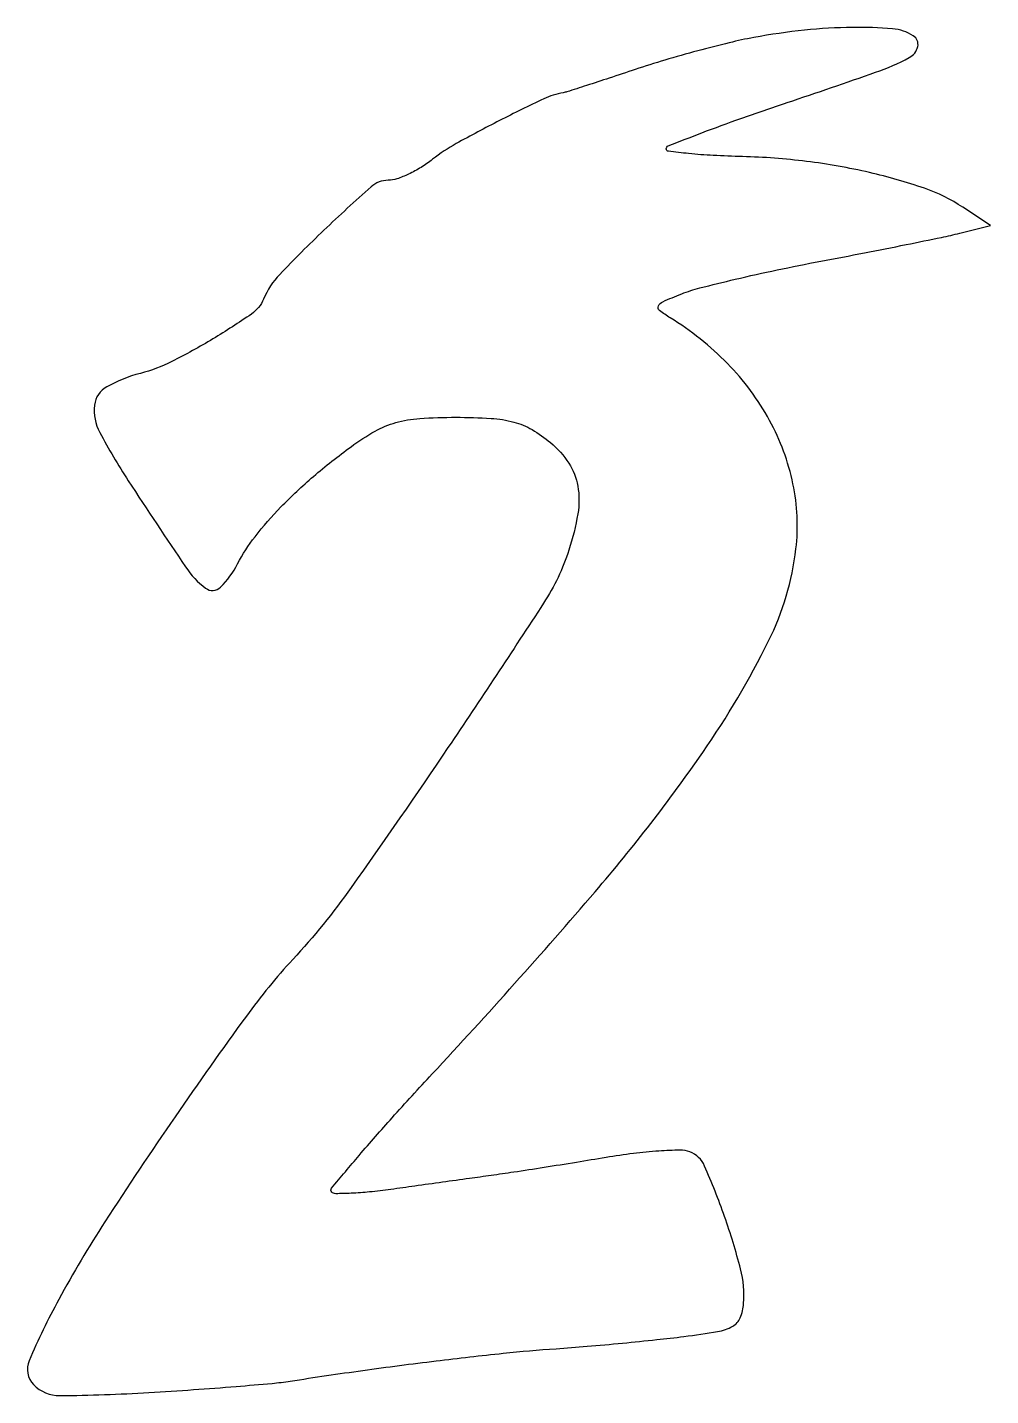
# Model space of a CAD drawing. Extents: x 232 to 326, y 146 to 279.
import ezdxf

# ---------------------------------------------------------------- set-up
doc = ezdxf.new("R2010")
doc.units = 0

msp = doc.modelspace()

# ---------------------------------------------------------------- linework, layer by layer
msp.add_lwpolyline([(302.5, 277.853558, 0.013805), (300.124432, 277.346961, 0.006353), (297.059375, 276.562954, 0.006286), (293.854028, 275.656156, 0.008659), (291, 274.755801, -0.001093), (288.472888, 273.916328, -0.001638), (286.2625, 273.195448, -0.000661), (284.364233, 272.586006, -0.036428), (284, 272.498218, 0.070038), (282.101453, 271.903565, 0.00698), (277.817055, 269.795022, 0.008695), (273.61209, 267.559208, 0.040131), (271.317648, 266.035222, -0.028786), (270.200705, 265.256295, -0.027509), (268.985046, 264.597846, -0.028607), (267.848262, 264.138257, -0.081932), (267.010199, 264, 0.18383), (265.337711, 263.363588, 0.008421), (260.764746, 259.154045, 0.012016), (256.46705, 254.860506, 0.091631), (254.909504, 252.478513, -0.143798), (253.721867, 251.015822, -0.015197), (249.987437, 248.607501, -0.019706), (245.985688, 246.405825, -0.052554), (242.938598, 245.263895, 0.064031), (239.671852, 243.953667, 0.242019), (238.48979, 242.175037, 0.151113), (238.994592, 239.525938, 0.022963), (241.769292, 234.835269, 0.003474), (247.333403, 226.471632, 0.081929), (249.276803, 224.416567, 0.375062), (250.732637, 224.515462, 0.07717), (252.381468, 226.770785, -0.046818), (254.07863, 229.41384, -0.026253), (256.589226, 232.294426, -0.02366), (259.741181, 235.255102, -0.018866), (263.400038, 238.148357, -0.029417), (265.728435, 239.649116, -0.060178), (267.732055, 240.480933, -0.051599), (270.068178, 240.882394, -0.016772), (273.573313, 241, -0.015171), (276.991394, 240.896262, -0.050141), (279.212482, 240.53582, -0.066296), (280.969274, 239.806535, -0.043436), (282.765138, 238.54417, -0.072755), (284.543877, 236.54064, -0.103127), (285.414934, 234.329383, -0.084822), (285.416249, 231.633712, -0.036099), (284.552154, 228.116686, -0.066055), (282.098193, 222.971113, -0.004163), (272.809488, 208.954544, -0.005946), (263.405703, 195.368987, -0.031964), (257.743802, 188.385485, 0.028873), (253.233391, 182.891958, 0.006657), (246.304139, 173.111548, 0.007162), (239.497888, 162.918898, 0.018942), (235.01564, 155.382659, 0.02378), (232.139048, 149.44476, 0.302227), (232.56946, 147.124569, 0.205695), (235.137572, 146.054963, 0.012102), (243.772181, 146.359799, 0.002432), (248.099388, 146.638665, 0.002789), (252.229953, 146.948199, 0.002512), (255.729629, 147.247802, 0.015985), (257.5, 147.46557, -0.004185), (264.535779, 148.500079, -0.004065), (271.65654, 149.427339, -0.004263), (278.176461, 150.166157, -0.008748), (283.297784, 150.611885, 0.003804), (286.310023, 150.844065, 0.002552), (289.749619, 151.153214, 0.00257), (293.077484, 151.486725, 0.005076), (295.715651, 151.791931, 0.010941), (298.993576, 152.277987, 0.084069), (300.455035, 152.789756, 0.169327), (301.187174, 153.606633, 0.080683), (301.518933, 154.996844, 0.081568), (301.218362, 158.344941, 0.022274), (299.661295, 163.43526, 0.016935), (297.730005, 168.337943, 0.201477), (296.287828, 169.719792, 0.097048), (295.35849, 169.882111, 0.011938), (293.28974, 169.790097, 0.013753), (290.812061, 169.551934, 0.010965), (288.155477, 169.163294, -0.001685), (285.27797, 168.687632, -0.001295), (282.133171, 168.187024, -0.001309), (279.190041, 167.734226, -0.003119), (277, 167.417118, 0.000049), (274.900568, 167.126279, 0.000025), (272.279504, 166.762783, 0.000025), (269.5873, 166.389146, 0.000038), (267.249374, 166.064377, -0.009467), (265.202873, 165.81933, -0.014027), (263.401045, 165.689036, -0.009108), (261.914695, 165.650503, -0.200915), (261.521898, 165.811436, -0.388601), (261.504996, 166.194316, -0.001957), (264.189443, 169.374418, -0.006993), (267.385205, 173.025605, -0.004208), (271.272524, 177.271118, 0.009957), (287.101184, 194.962447, 0.02595), (297.542374, 208.469138, 0.036239), (303.940505, 219.295737, 0.086291), (306.596489, 228.223842, 0.081513), (306.307914, 234.537715, 0.072718), (304.033086, 240.702167, 0.06912), (299.951006, 246.222514, 0.06229), (294.383964, 250.647867, -0.028464), (293.344764, 251.365141, -0.352699), (293.24196, 251.801064, -0.179782), (293.674899, 252.219592, -0.009278), (295.5, 252.978689, -0.031), (297.271078, 253.553088, -0.005329), (300.703125, 254.396537, -0.005786), (304.76006, 255.298431, -0.00514), (309, 256.144236, 0.001407), (313.239969, 256.957188, 0.001601), (317.296875, 257.760376, 0.001451), (320.738184, 258.463545, 0.00896), (322.5, 258.861922), (325.5, 259.597015), (322.800948, 261.380135, 0.062636), (319.077093, 263.21916, 0.026955), (313.743416, 264.751209, 0.025377), (307.624634, 265.833506, 0.024981), (301.395383, 266.29767, -0.007205), (298.559825, 266.407844, -0.011934), (296.172394, 266.59231, -0.005594), (294.206072, 266.813796, -0.378528), (294, 267.046996, -0.308708), (294.203907, 267.345781, -0.001858), (297.451563, 268.603089, -0.006643), (301.245151, 269.998065, -0.004076), (305.75, 271.545793, 0.003304), (314.328854, 274.478414, 0.037738), (317.603496, 275.907276, 0.217242), (318.423889, 276.972936, 0.319023), (317.991641, 278.026328, 0.121093), (315.975933, 278.700499, 0.02323), (312.093244, 278.837613, 0.023443), (307.427499, 278.566562, 0.019401)], format="xyb", close=True)

doc.saveas('drawing.dxf')
